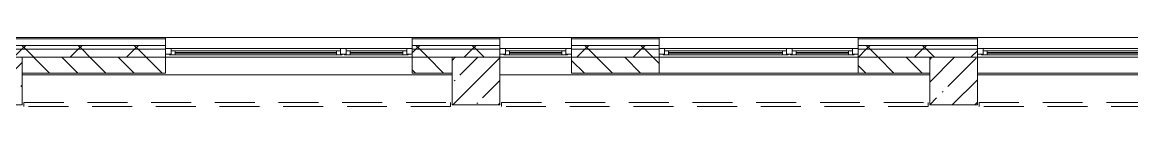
# Model space of a CAD drawing. Header units: millimetres. Extents: x 81469 to 279813, y -8553 to 29000.
# Drawn here: x 195563 to 209501, y 26479 to 27350 of the extents above; entities that cross this region are included whole.
import ezdxf

# ---------------------------------------------------------------- set-up
doc = ezdxf.new("R2010")
doc.units = ezdxf.units.MM
doc.linetypes.add('200_ШТРИХ__ш1_п0_6_', pattern=[800, 500, -300])
for name, color, linetype, lineweight in [('A-DETL-MBND-1', 7, '200_ШТРИХ__ш1_п0_6_', 9), ('A-GLAZ-3', 7, 'Continuous', 5), ('A-WALL', 7, 'Continuous', 9), ('A-WALL-4', 7, 'Continuous', 5), ('I-WALL-21', 7, 'Continuous', 5), ('S-COLS-1', 7, 'Continuous', 5)]:
    doc.layers.add(name, color=color, linetype=linetype, lineweight=lineweight)
pattern_1 = [(45, (152802.76, 0), (-353.5534, 353.5534), []), (135, (152802.76, 0), (-353.5534, -353.5534), [])]
pattern_2 = [(45, (152802.76, 0), (-285.123, 285.123), []), (45, (153087.9, 0), (-285.123, 285.123), [504.031, -100.806, 16.764, -84.042])]

# ---------------------------------------------------------------- blocks, each defined once
blk = doc.blocks.new('BSC_Колонна _Прямоугольная - 600х600-V107-3_4_3_птичка')
at = {"layer": 'S-COLS-1'}
h = blk.add_hatch(dxfattribs=at)
h.set_pattern_fill('FP_71', color=256, style=0, pattern_type=2)
h.set_pattern_definition([(45, (-42460, -26800), (-285.123, 285.123), []), (45, (-42174.88, -26800), (-285.123, 285.123), [504.031, -100.806, 16.764, -84.042])])
h.paths.add_polyline_path([(-300, -300), (300, -300), (300, 300), (-300, 300)])
for p, q in [((300, 300), (-300, 300)), ((-300, 300), (-300, -300)), ((300, -300), (300, 300)), ((-300, -300), (300, -300))]:
    blk.add_line(p, q, dxfattribs=at)
blk = doc.blocks.new('120_Окно_СКБ_2Ст - 120_Окно_СКБ_2Ст 3100х2500 _мал_створка слева_ 2-19089248-3_4_3_птичка')
at = {"layer": 'A-GLAZ-3'}
for p, q in [((-1550, -75), (-1550, -5)), ((-1550, -5), (-1480, -5)), ((1550, -5), (-1550, -5)), ((-1480, -75), (-1550, -75)), ((-1550, -75), (-1500, -75)), ((-1480, -75), (-1500, -75)), ((-1500, -75), (-1500, -85)), ((-1500, -85), (670, -85)), ((670, -85), (-1500, -85)), ((-1480, -5), (-1480, -75)), ((650, -35), (-1480, -35)), ((-1480, -35), (-1480, -75)), ((-1430, -85), (-1430, -35)), ((-1430, -55), (600, -55)), ((600, -65), (-1430, -65)), ((600, -85), (600, -35)), ((650, -75), (650, -5)), ((650, -5), (720, -5)), ((650, -75), (650, -35)), ((720, -75), (650, -75)), ((670, -75), (650, -75)), ((670, -75), (700, -75)), ((670, -85), (670, -75)), ((720, -75), (700, -75)), ((700, -75), (700, -85)), ((700, -85), (1500, -85)), ((1500, -85), (700, -85)), ((720, -5), (720, -75)), ((1480, -35), (720, -35)), ((720, -35), (720, -75)), ((770, -85), (770, -35)), ((770, -55), (1430, -55)), ((1430, -65), (770, -65)), ((1430, -85), (1430, -35)), ((1480, -75), (1480, -5)), ((1480, -5), (1550, -5)), ((1480, -75), (1480, -35)), ((1550, -75), (1480, -75)), ((1500, -75), (1480, -75)), ((1500, -75), (1550, -75)), ((1500, -85), (1500, -75)), ((1550, -5), (1550, -75))]:
    blk.add_line(p, q, dxfattribs=at)
blk = doc.blocks.new('120_Окно_СКБ_2Ст - 120_Окно_СКБ_2Ст 2500х2500 _мал створка справа_-23206729-3_4_3_птичка')
at = {"layer": 'A-GLAZ-3'}
for p, q in [((-1250, -75), (-1250, -5)), ((-1250, -5), (-1180, -5)), ((1250, -5), (-1250, -5)), ((-1180, -75), (-1250, -75)), ((-1250, -75), (-1200, -75)), ((-1180, -75), (-1200, -75)), ((-1200, -75), (-1200, -85)), ((-1200, -85), (370, -85)), ((370, -85), (-1200, -85)), ((-1180, -5), (-1180, -75)), ((350, -35), (-1180, -35)), ((-1180, -35), (-1180, -75)), ((-1130, -85), (-1130, -35)), ((-1130, -55), (300, -55)), ((300, -65), (-1130, -65)), ((300, -85), (300, -35)), ((350, -75), (350, -5)), ((350, -5), (420, -5)), ((350, -75), (350, -35)), ((420, -75), (350, -75)), ((370, -75), (350, -75)), ((370, -75), (400, -75)), ((370, -85), (370, -75)), ((420, -75), (400, -75)), ((400, -75), (400, -85)), ((400, -85), (1200, -85)), ((1200, -85), (400, -85)), ((420, -5), (420, -75)), ((1180, -35), (420, -35)), ((420, -35), (420, -75)), ((470, -85), (470, -35)), ((470, -55), (1130, -55)), ((1130, -65), (470, -65)), ((1130, -85), (1130, -35)), ((1180, -75), (1180, -5)), ((1180, -5), (1250, -5)), ((1180, -75), (1180, -35)), ((1250, -75), (1180, -75)), ((1200, -75), (1180, -75)), ((1200, -75), (1250, -75)), ((1200, -85), (1200, -75)), ((1250, -5), (1250, -75))]:
    blk.add_line(p, q, dxfattribs=at)
blk = doc.blocks.new('120_Окно_СКБ_1Ст - 120_Окно_СКБ_1Ст_900х2500_h_-21649151-3_4_3_птичка')
at = {"layer": 'A-GLAZ-3'}
for p, q in [((-450, -75), (-450, -5)), ((-450, -5), (-380, -5)), ((450, -5), (-450, -5)), ((-380, -75), (-450, -75)), ((-450, -75), (-400, -75)), ((-380, -75), (-400, -75)), ((-400, -75), (-400, -85)), ((-400, -85), (400, -85)), ((400, -85), (-400, -85)), ((-380, -5), (-380, -75)), ((380, -35), (-380, -35)), ((-380, -35), (-380, -75)), ((-330, -85), (-330, -35)), ((-330, -55), (330, -55)), ((330, -65), (-330, -65)), ((330, -85), (330, -35)), ((380, -75), (380, -5)), ((380, -5), (450, -5)), ((380, -75), (380, -35)), ((450, -75), (380, -75)), ((400, -75), (380, -75)), ((400, -75), (450, -75)), ((400, -85), (400, -75)), ((450, -5), (450, -75))]:
    blk.add_line(p, q, dxfattribs=at)

msp = doc.modelspace()

# ---------------------------------------------------------------- hatches: boundary and pattern name
at = {"layer": 'A-WALL-4'}
h = msp.add_hatch(dxfattribs=at)
h.set_pattern_fill('FP_68', color=256, style=0, pattern_type=2)
h.set_pattern_definition(pattern_1)
h.paths.add_polyline_path([(237372.8, 27200), (237372.8, 27250), (233152.8, 27250), (233152.8, 27200), (237171.7, 27200)])
h.paths.add_polyline_path([(229247.9, 27200), (230052.8, 27200), (230052.8, 27250), (229152.8, 27250), (229152.8, 27200)])
h.paths.add_polyline_path([(219912.8, 27200), (219912.8, 27250), (215662.8, 27250), (215662.8, 27200), (218993.7, 27200)])
h.paths.add_polyline_path([(222412.8, 27200), (223612.8, 27200), (223612.8, 27250), (222412.8, 27250)])
h.paths.add_polyline_path([(225712.8, 27200), (227052.8, 27200), (227052.8, 27250), (225712.8, 27250)])
h.paths.add_polyline_path([(214332.7, 27200), (214762.8, 27200), (214762.8, 27250), (212662.8, 27250), (212662.8, 27200), (213400.5, 27200)])
h.paths.add_polyline_path([(211536.1, 27200), (211762.8, 27200), (211762.8, 27250), (210662.8, 27250), (210662.8, 27200)])
h.paths.add_polyline_path([(206875, 27200), (207562.8, 27200), (207562.8, 27250), (206062.8, 27250), (206062.8, 27200)])
h.paths.add_polyline_path([(203146.2, 27200), (203562.8, 27200), (203562.8, 27250), (202463, 27250), (202463, 27200)])
h.paths.add_polyline_path([(194962.8, 27200), (197362.8, 27200), (197362.8, 27250), (194862.8, 27250), (194862.8, 27200)])
h.paths.add_polyline_path([(200462.8, 27200), (201563, 27200), (201563, 27250), (200462.8, 27250)])
h = msp.add_hatch(dxfattribs=at)
h.set_pattern_fill('FP_68', color=256, style=0, pattern_type=2)
h.set_pattern_definition(pattern_1)
h.paths.add_polyline_path([(237372.8, 27100), (237372.8, 27200), (233152.8, 27200), (233152.8, 27100), (237171.7, 27100)])
h.paths.add_polyline_path([(222412.8, 27100), (223612.8, 27100), (223612.8, 27200), (222412.8, 27200)])
h.paths.add_polyline_path([(225712.8, 27100), (227052.8, 27100), (227052.8, 27200), (225712.8, 27200)])
h.paths.add_polyline_path([(219912.8, 27100), (219912.8, 27200), (215662.8, 27200), (215662.8, 27100), (218993.7, 27100)])
h.paths.add_polyline_path([(229152.8, 27100), (230052.8, 27100), (230052.8, 27200), (229152.8, 27200)])
h.paths.add_polyline_path([(207562.8, 27100), (207562.8, 27200), (206062.8, 27200), (206062.8, 27100), (206875, 27100)])
h.paths.add_polyline_path([(214332.7, 27100), (214762.8, 27100), (214762.8, 27200), (212662.8, 27200), (212662.8, 27100), (213400.5, 27100)])
h.paths.add_polyline_path([(210662.8, 27100), (211762.8, 27100), (211762.8, 27200), (210662.8, 27200)])
h.paths.add_polyline_path([(201563, 27100), (201563, 27200), (200462.8, 27200), (200462.8, 27100), (201281.8, 27100)])
h.paths.add_polyline_path([(202463, 27100), (203562.8, 27100), (203562.8, 27200), (202463, 27200)])
h.paths.add_polyline_path([(196620.8, 27100), (197362.8, 27100), (197362.8, 27200), (194962.8, 27200), (194962.8, 27100), (195562.8, 27100)])
h = msp.add_hatch(dxfattribs=at)
h.set_pattern_fill('FP_66', color=256, style=0, pattern_type=2)
h.set_pattern_definition([(135, (152802.76, 0), (-176.7767, -176.7767), [])])
h.paths.add_polyline_path([(234841.2, 26900), (237002.8, 26900), (237002.8, 27100), (233952.8, 27100), (233952.8, 26900)])
h.paths.add_polyline_path([(233442.9, 26900), (233452.8, 26900), (233452.8, 27100), (233152.8, 27100), (233152.8, 26900)])
h.paths.add_polyline_path([(218962.8, 26900), (218962.8, 27100), (215662.8, 27100), (215662.8, 26900), (217129.3, 26900)])
h.paths.add_polyline_path([(222412.8, 26900), (223112.8, 26900), (223112.8, 27100), (222412.8, 27100)])
h.paths.add_polyline_path([(219912.8, 26900), (219912.8, 27100), (219562.8, 27100), (219562.8, 26900)])
h.paths.add_polyline_path([(225712.8, 26900), (226342.8, 26900), (226342.8, 27100), (225712.8, 27100)])
h.paths.add_polyline_path([(226842.8, 26900), (227052.8, 26900), (227052.8, 27100), (226842.8, 27100)])
h.paths.add_polyline_path([(229552.8, 26900), (229552.8, 27100), (229152.8, 27100), (229152.8, 26900), (229247.9, 26900)])
h.paths.add_polyline_path([(212662.8, 26900), (212962.8, 26900), (212962.8, 27100), (212662.8, 27100)])
h.paths.add_polyline_path([(210662.8, 26900), (211762.8, 26900), (211762.8, 27100), (210662.8, 27100)])
h.paths.add_polyline_path([(206962.8, 26900), (206962.8, 27100), (206062.8, 27100), (206062.8, 26900), (206875, 26900)])
h.paths.add_polyline_path([(213562.8, 26900), (214762.8, 26900), (214762.8, 27100), (213562.8, 27100)])
h.paths.add_polyline_path([(202463, 26900), (203562.8, 26900), (203562.8, 27100), (202463, 27100)])
h.paths.add_polyline_path([(200962.8, 26900), (200962.8, 27100), (200462.8, 27100), (200462.8, 26900)])
h.paths.add_polyline_path([(197362.8, 26900), (197362.8, 27100), (195562.8, 27100), (195562.8, 26900), (196620.8, 26900)])
at = {"layer": 'S-COLS-1'}
h = msp.add_hatch(dxfattribs=at)
h.set_pattern_fill('FP_64', color=256, style=0, pattern_type=2)
h.set_pattern_definition(pattern_2)
h.paths.add_polyline_path([(201281.8, 26500), (201562.8, 26500), (201562.8, 27100), (200962.8, 27100), (200962.8, 26500)])
h = msp.add_hatch(dxfattribs=at)
h.set_pattern_fill('FP_64', color=256, style=0, pattern_type=2)
h.set_pattern_definition(pattern_2)
h.paths.add_polyline_path([(207562.8, 26500), (207562.8, 27100), (206962.8, 27100), (206962.8, 26500)])

# ---------------------------------------------------------------- linework, layer by layer
at = {"layer": 'A-DETL-MBND-1'}
for p, q in [((195583.8, 26530), (195583.8, 26480)), ((195583.8, 26530), (200942.8, 26530)), ((200942.8, 26480), (200942.8, 26530)), ((201584, 26529), (201584, 26479)), ((201584, 26529), (206941.8, 26529)), ((206941.8, 26479), (206941.8, 26529)), ((207582.8, 26529), (207582.8, 26479)), ((207582.8, 26529), (212942.8, 26529)), ((200942.8, 26480), (195583.8, 26480)), ((206941.8, 26479), (201584, 26479)), ((212942.8, 26479), (207582.8, 26479))]:
    msp.add_line(p, q, dxfattribs=at)
at = {"layer": 'A-WALL'}
for p, q in [((197362.8, 27330), (194732.8, 27330)), ((201563, 27330), (200462.8, 27330)), ((203562.8, 27330), (202463, 27330)), ((207562.8, 27330), (206062.8, 27330)), ((197362.8, 27250), (194812.8, 27250)), ((197362.8, 27200), (194862.8, 27200)), ((201563, 27250), (200462.8, 27250)), ((201563, 27200), (200462.8, 27200)), ((203562.8, 27250), (202463, 27250)), ((203562.8, 27200), (202463, 27200)), ((207562.8, 27250), (206062.8, 27250)), ((207562.8, 27200), (206062.8, 27200))]:
    msp.add_line(p, q, dxfattribs=at)
at = {"layer": 'A-WALL-4'}
for p, q in [((194712.8, 27350), (202463, 27350)), ((197362.8, 26900), (197362.8, 27350)), ((200462.8, 27350), (200462.8, 26900)), ((201563, 26900), (201563, 27350)), ((202463, 27350), (202463, 26900)), ((229152.8, 27350), (202463, 27350)), ((203562.8, 26900), (203562.8, 27350)), ((206062.8, 27350), (206062.8, 26900)), ((207562.8, 27100), (207562.8, 27350)), ((206962.8, 27100), (195562.8, 27100)), ((200962.8, 26900), (200962.8, 27100)), ((201562.8, 27100), (201562.8, 26900)), ((214762.8, 27100), (206062.8, 27100)), ((206962.8, 26900), (206962.8, 27100)), ((195562.8, 26900), (197362.8, 26900)), ((200462.8, 26900), (200962.8, 26900)), ((201562.8, 26900), (201563, 26900)), ((202463, 26900), (203562.8, 26900)), ((206062.8, 26900), (206962.8, 26900))]:
    msp.add_line(p, q, dxfattribs=at)
at = {"layer": 'I-WALL-21'}
for p, q in [((197362.8, 27100), (200462.8, 27100)), ((201563, 27100), (202463, 27100)), ((203562.8, 27100), (206062.8, 27100)), ((207562.8, 27100), (210662.8, 27100)), ((206062.8, 26900), (203562.8, 26900)), ((210662.8, 26900), (207562.8, 26900)), ((200962.8, 26880), (195562.8, 26880)), ((206962.8, 26880), (201562.8, 26880)), ((212962.8, 26880), (207562.8, 26880))]:
    msp.add_line(p, q, dxfattribs=at)
at = {"layer": 'S-COLS-1'}
for p, q in [((201562.8, 27100), (200962.8, 27100)), ((200962.8, 27100), (200962.8, 26900)), ((201562.8, 26900), (201562.8, 27100)), ((207562.8, 27100), (206962.8, 27100)), ((206962.8, 27100), (206962.8, 26900)), ((207562.8, 26500), (207562.8, 27100)), ((200962.8, 26900), (200962.8, 26500)), ((201562.8, 26500), (201562.8, 26900)), ((206962.8, 26900), (206962.8, 26500)), ((200962.8, 26500), (201562.8, 26500)), ((206962.8, 26500), (207562.8, 26500))]:
    msp.add_line(p, q, dxfattribs=at)

# ---------------------------------------------------------------- block references
at = {"layer": 'A-GLAZ-3'}
for name, p in [('120_Окно_СКБ_2Ст - 120_Окно_СКБ_2Ст 3100х2500 _мал_створка слева_ 2-19089248-3_4_3_птичка', (198912.8, 27215)), ('120_Окно_СКБ_1Ст - 120_Окно_СКБ_1Ст_900х2500_h_-21649151-3_4_3_птичка', (202013, 27215)), ('120_Окно_СКБ_2Ст - 120_Окно_СКБ_2Ст 2500х2500 _мал створка справа_-23206729-3_4_3_птичка', (204812.8, 27215)), ('120_Окно_СКБ_2Ст - 120_Окно_СКБ_2Ст 3100х2500 _мал_створка слева_ 2-19089248-3_4_3_птичка', (209112.8, 27215))]:
    msp.add_blockref(name, p, dxfattribs=at)
at = {"layer": 'S-COLS-1'}
msp.add_blockref('BSC_Колонна _Прямоугольная - 600х600-V107-3_4_3_птичка', (195262.8, 26800), dxfattribs=at)

doc.saveas('drawing.dxf')
